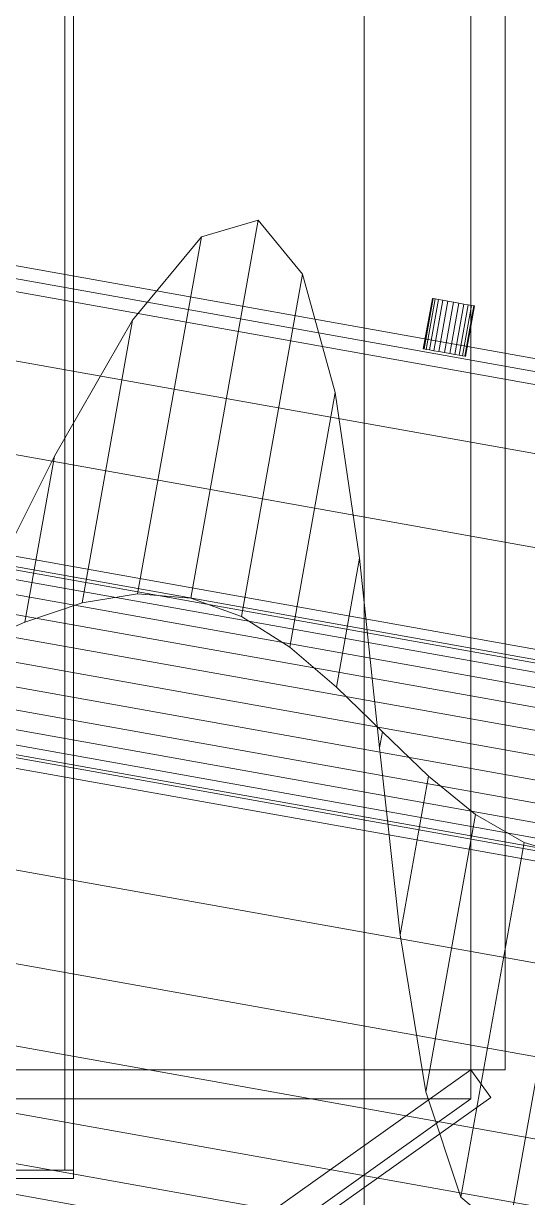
# Model space of a CAD drawing. Header units: millimetres. Extents: x -191664 to 191490, y -197311 to 10263.
# Drawn here: x 1620.3 to 1738.2, y -29629.9 to -29355.2 of the extents above; entities that cross this region are included whole.
import ezdxf

# ---------------------------------------------------------------- set-up
doc = ezdxf.new("R2010")
doc.units = ezdxf.units.MM
for name, color, linetype, lineweight in [('frontal_dos-mix', 7, 'Continuous', 0), ('frontal_secador', 7, 'Continuous', 0), ('frontal_tolva', 7, 'Continuous', 0)]:
    doc.layers.add(name, color=color, linetype=linetype, lineweight=lineweight)

msp = doc.modelspace()

# ---------------------------------------------------------------- linework, layer by layer
at = {"layer": 'frontal_dos-mix', "color": 9, "true_color": 0xb9c5c9}
for p, q in [((265.56, -29172.99), (1915.56, -29467.99)), ((1912.22, -29486.64), (262.22, -29191.64)), ((1908.42, -29507.91), (258.42, -29212.91)), ((1904.29, -29530.99), (254.29, -29235.99)), ((1900, -29555), (250, -29260)), ((1895.71, -29579.01), (245.71, -29284.01)), ((1891.58, -29602.09), (241.58, -29307.09)), ((1887.78, -29623.36), (237.78, -29328.36)), ((1884.44, -29642.01), (234.44, -29347.01)), ((1881.71, -29657.31), (231.71, -29362.31)), ((1879.67, -29668.68), (229.67, -29373.68)), ((1878.42, -29675.68), (228.42, -29380.68)), ((1713.86, -29431.31), (1715.98, -29419.5)), ((1714.03, -29431.34), (1716.14, -29419.53)), ((1714.52, -29431.43), (1716.64, -29419.62)), ((1715.31, -29431.57), (1717.42, -29419.75)), ((1716.14, -29419.53), (1715.98, -29419.5)), ((1716.64, -29419.62), (1716.14, -29419.53)), ((1716.32, -29431.75), (1718.44, -29419.94)), ((1717.42, -29419.75), (1716.64, -29419.62)), ((1718.44, -29419.94), (1717.42, -29419.75)), ((1717.51, -29431.96), (1719.62, -29420.15)), ((1719.62, -29420.15), (1718.44, -29419.94)), ((1720.9, -29420.38), (1718.79, -29432.19)), ((1720.9, -29420.38), (1719.62, -29420.15)), ((1720.06, -29432.42), (1722.17, -29420.6)), ((1720.9, -29420.38), (1722.17, -29420.6)), ((1721.25, -29432.63), (1723.36, -29420.82)), ((1722.17, -29420.6), (1723.36, -29420.82)), ((1722.27, -29432.81), (1724.38, -29421)), ((1723.05, -29432.95), (1725.16, -29421.14)), ((1723.36, -29420.82), (1724.38, -29421)), ((1724.38, -29421), (1725.16, -29421.14)), ((1725.16, -29421.14), (1725.65, -29421.23)), ((1723.54, -29433.04), (1725.65, -29421.23)), ((1723.71, -29433.07), (1725.82, -29421.26)), ((1725.65, -29421.23), (1725.82, -29421.26)), ((1714.03, -29431.34), (1713.86, -29431.31)), ((1714.52, -29431.43), (1714.03, -29431.34)), ((1715.31, -29431.57), (1714.52, -29431.43)), ((1716.32, -29431.75), (1715.31, -29431.57)), ((1717.51, -29431.96), (1716.32, -29431.75)), ((1718.79, -29432.19), (1717.51, -29431.96)), ((1720.06, -29432.42), (1718.79, -29432.19)), ((1720.06, -29432.42), (1721.25, -29432.63)), ((1721.25, -29432.63), (1722.27, -29432.81)), ((1722.27, -29432.81), (1723.05, -29432.95)), ((1723.05, -29432.95), (1723.54, -29433.04)), ((1723.54, -29433.04), (1723.71, -29433.07))]:
    msp.add_line(p, q, dxfattribs=at)
at = {"layer": 'frontal_dos-mix', "color": 139, "true_color": 0x344b58}
for p, q in [((1952.96, -29542.88), (174.99, -29225)), ((1953.09, -29542.14), (175.12, -29224.26)), ((1952.57, -29545.04), (174.6, -29227.17)), ((1951.96, -29548.49), (173.99, -29230.61)), ((1951.16, -29552.97), (173.18, -29235.09)), ((1950.22, -29558.19), (172.25, -29240.32)), ((171.25, -29245.92), (1949.22, -29563.8)), ((1948.22, -29569.4), (170.25, -29251.53)), ((1947.28, -29574.63), (169.31, -29256.75)), ((1946.48, -29579.11), (168.51, -29261.23)), ((1945.48, -29584.72), (167.51, -29266.84)), ((1945.87, -29582.56), (167.9, -29264.68)), ((1945.35, -29585.46), (167.38, -29267.58))]:
    msp.add_line(p, q, dxfattribs=at)
at = {"layer": 'frontal_dos-mix', "color": 8, "true_color": 0x71848d}
for p, q in [((1916.08, -29465.04), (1522.33, -29394.64)), ((1915.03, -29470.94), (1521.27, -29400.55)), ((1675.24, -29401.2), (1659.42, -29489.67)), ((1675.24, -29401.2), (1661.93, -29405.07)), ((1685.59, -29413.86), (1675.24, -29401.2)), ((1661.93, -29405.07), (1645.83, -29424.58)), ((1661.93, -29405.07), (1646.99, -29488.67)), ((1685.59, -29413.86), (1671.28, -29493.91)), ((1693.26, -29441.5), (1685.59, -29413.86)), ((1645.83, -29424.58), (1627.52, -29456.45)), ((1645.83, -29424.58), (1634, -29490.75)), ((1693.26, -29441.5), (1682.6, -29501.1)), ((1698.94, -29480.27), (1693.26, -29441.5)), ((1627.52, -29456.45), (1607.91, -29495.58)), ((1627.52, -29456.45), (1620.58, -29495.26)), ((1698.94, -29480.27), (1693.54, -29510.47)), ((1703.61, -29524.69), (1698.94, -29480.27)), ((1634, -29490.75), (1646.99, -29488.67)), ((1646.99, -29488.67), (1659.42, -29489.67)), ((1659.42, -29489.67), (1671.28, -29493.91)), ((1620.58, -29495.26), (1634, -29490.75)), ((1606.91, -29501.19), (1620.58, -29495.26)), ((1671.28, -29493.91), (1682.6, -29501.1)), ((1682.6, -29501.1), (1693.54, -29510.47)), ((1693.54, -29510.47), (1704.28, -29520.95)), ((1703.61, -29524.69), (1704.28, -29520.95)), ((1704.28, -29520.95), (1715.04, -29531.29)), ((1708.41, -29568.41), (1703.61, -29524.69)), ((1708.41, -29568.41), (1715.04, -29531.29)), ((1715.04, -29531.29), (1726.05, -29540.28)), ((1714.45, -29605.19), (1726.05, -29540.28)), ((1726.05, -29540.28), (1737.49, -29546.87)), ((1722.65, -29629.84), (1737.49, -29546.87)), ((1737.49, -29546.87), (1749.46, -29550.42)), ((1733.63, -29638.97), (1749.46, -29550.42)), ((1714.45, -29605.19), (1708.41, -29568.41)), ((1722.65, -29629.84), (1714.45, -29605.19)), ((1733.63, -29638.97), (1722.65, -29629.84))]:
    msp.add_line(p, q, dxfattribs=at)
at = {"layer": 'frontal_secador', "color": 253, "true_color": 0xa6b3ba}
msp.add_line((1700, -31975), (1700, -29010), dxfattribs=at)
at = {"layer": 'frontal_secador', "color": 43, "true_color": 0xc7ad4e}
for p, q in [((1630, -29623.5), (1630, -29123.5)), ((1632, -29623.5), (1632, -29123.5)), ((1630, -29623.5), (1632, -29623.5))]:
    msp.add_line(p, q, dxfattribs=at)
at = {"layer": 'frontal_secador', "color": 55, "true_color": 0xb9a24b}
for p, q in [((1505, -29623.5), (1632, -29623.5)), ((1632, -29625.5), (1632, -29623.5)), ((1505, -29625.5), (1632, -29625.5))]:
    msp.add_line(p, q, dxfattribs=at)
at = {"layer": 'frontal_tolva', "color": 252, "true_color": 0x818b94}
for p, q in [((1725, -28700), (1725, -29600)), ((1733, -29600), (1733, -28700)), ((1725, -29600), (-1725, -29600)), ((1725, -29600), (600, -30400)), ((1725, -29600), (1725, -29606.85)), ((1725, -29600), (1733, -29600)), ((1725, -29600), (1729.64, -29606.52)), ((1725, -29606.85), (-1725, -29606.85)), ((600, -30406.85), (1725, -29606.85)), ((604.64, -30406.52), (1729.64, -29606.52))]:
    msp.add_line(p, q, dxfattribs=at)

doc.saveas('drawing.dxf')
